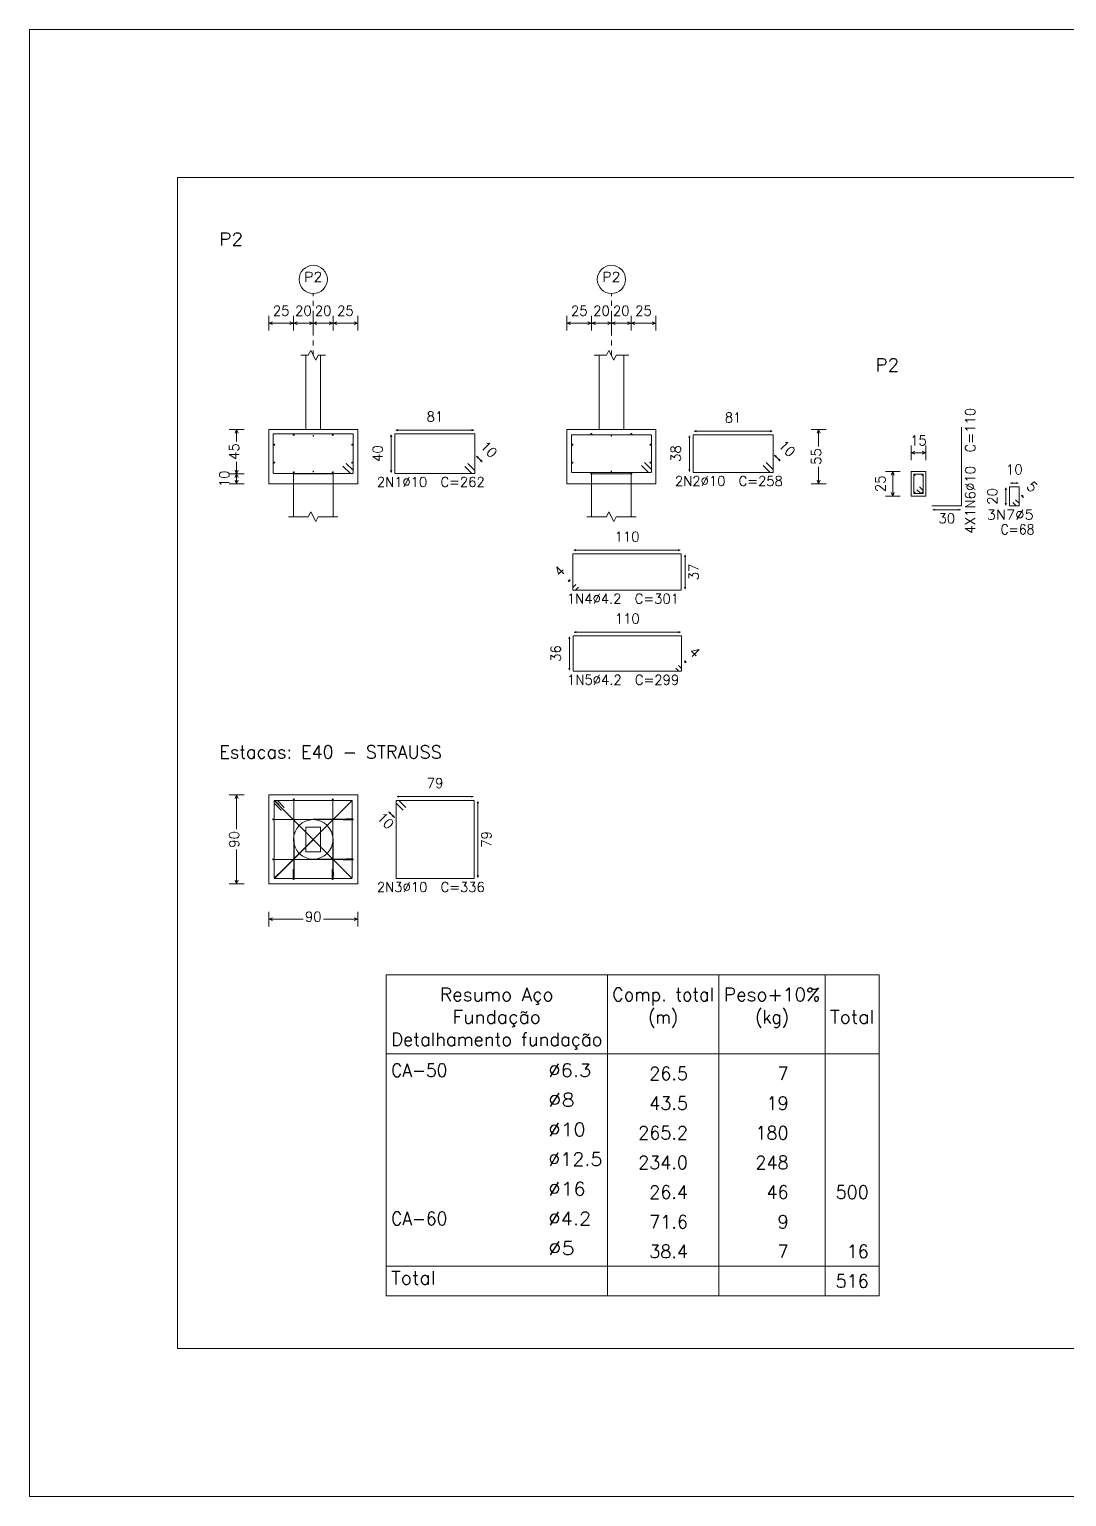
# Model space of a CAD drawing. Header units: millimetres. Extents: x 0 to 376, y 0 to 134.
# Drawn here: x 88.39 to 109.39, y 92.2 to 121.9 of the extents above; entities that cross this region are included whole.
import ezdxf
from ezdxf.enums import TextEntityAlignment as Align

# ---------------------------------------------------------------- set-up
doc = ezdxf.new("R2010")
doc.units = ezdxf.units.MM
doc.linetypes.add('CYPE_PUNTO', pattern=[0.075, 0, -0.075])
for name, color, linetype, lineweight in [('FUN_COTAS', 2, 'Continuous', 0), ('FUN_DES_ARMADURAS', 4, 'Continuous', 0), ('FUN_GEOMETRIA', 2, 'Continuous', 0), ('FUN_REFEREN', 2, 'Continuous', 0), ('FUN_TXT_ARMADURAS', 3, 'Continuous', 0), ('QUAD_BORDA', 1, 'Continuous', 20), ('QUAD_LIMITES', 2, 'Continuous', 0), ('TABELAS', 1, 'Continuous', 9), ('TEXTO_TABELAS', 1, 'Continuous', 0)]:
    doc.layers.add(name, color=color, linetype=linetype, lineweight=lineweight)
doc.styles.add('CYPETXT', font='romans__.ttf', dxfattribs={"height": 0.2})

msp = doc.modelspace()

# ---------------------------------------------------------------- hatches: boundary and pattern name
at = {"layer": 'FUN_DES_ARMADURAS'}
h = msp.add_hatch(color=256, dxfattribs=at)
edge = h.paths.add_edge_path(flags=0)
edge.add_arc((94.7459, 113.0539), 0.0016, 0, 360)
h = msp.add_hatch(color=256, dxfattribs=at)
edge = h.paths.add_edge_path(flags=0)
edge.add_arc((94.8059, 113.1139), 0.0016, 0, 360)
h = msp.add_hatch(color=256, dxfattribs=at)
edge = h.paths.add_edge_path(flags=0)
edge.add_arc((100.781, 113.0739), 0.0016, 0, 360)
h = msp.add_hatch(color=256, dxfattribs=at)
edge = h.paths.add_edge_path(flags=0)
edge.add_arc((100.841, 113.1339), 0.0016, 0, 360)
h = msp.add_hatch(color=256, dxfattribs=at)
edge = h.paths.add_edge_path(flags=0)
edge.add_arc((106.3584, 112.5782), 0.0016, 0, 360)
h = msp.add_hatch(color=256, dxfattribs=at)
edge = h.paths.add_edge_path(flags=0)
edge.add_arc((106.4133, 112.6332), 0.0016, 0, 360)
h = msp.add_hatch(color=256, dxfattribs=at)
edge = h.paths.add_edge_path(flags=0)
edge.add_arc((93.4001, 106.2349), 0.0016, 0, 360)
h = msp.add_hatch(color=256, dxfattribs=at)
edge = h.paths.add_edge_path(flags=0)
edge.add_arc((93.4447, 106.2028), 0.0016, 0, 360)
h = msp.add_hatch(color=256, dxfattribs=at)
edge = h.paths.add_edge_path(flags=0)
edge.add_arc((93.4887, 106.093), 0.0016, 0, 360)
h = msp.add_hatch(color=256, dxfattribs=at)
edge = h.paths.add_edge_path(flags=0)
edge.add_arc((93.5487, 106.153), 0.0016, 0, 360)
h = msp.add_hatch(color=256, dxfattribs=at)
edge = h.paths.add_edge_path(flags=0)
edge.add_arc((94.7459, 105.9), 0.0016, 0, 360)
h = msp.add_hatch(color=256, dxfattribs=at)
edge = h.paths.add_edge_path(flags=0)
edge.add_arc((94.8059, 105.9211), 0.0016, 0, 360)
h = msp.add_hatch(color=256, dxfattribs=at)
edge = h.paths.add_edge_path(flags=0)
edge.add_arc((93.7329, 104.8959), 0.0016, 0, 360)
h = msp.add_hatch(color=256, dxfattribs=at)
edge = h.paths.add_edge_path(flags=0)
edge.add_arc((94.5229, 104.8959), 0.0016, 0, 360)
h = msp.add_hatch(color=256, dxfattribs=at)
edge = h.paths.add_edge_path(flags=0)
edge.add_arc((94.7459, 105.09), 0.0016, 0, 360)
h = msp.add_hatch(color=256, dxfattribs=at)
edge = h.paths.add_edge_path(flags=0)
edge.add_arc((94.8059, 105.1111), 0.0016, 0, 360)
h = msp.add_hatch(color=256, dxfattribs=at)
edge = h.paths.add_edge_path(flags=0)
edge.add_arc((93.4069, 104.7673), 0.0016, 0, 360)
h = msp.add_hatch(color=256, dxfattribs=at)
edge = h.paths.add_edge_path(flags=0)
edge.add_arc((93.4389, 104.8118), 0.0016, 0, 360)
h = msp.add_hatch(color=256, dxfattribs=at)
edge = h.paths.add_edge_path(flags=0)
edge.add_arc((93.7541, 104.8359), 0.0016, 0, 360)
h = msp.add_hatch(color=256, dxfattribs=at)
edge = h.paths.add_edge_path(flags=0)
edge.add_arc((94.5441, 104.8359), 0.0016, 0, 360)

# ---------------------------------------------------------------- linework, layer by layer
at = {"layer": 'FUN_COTAS', "linetype": 'CYPE_PUNTO'}
for p, q in [((94.1373, 115.3025), (94.1373, 116.5535)), ((100.1724, 115.3025), (100.1724, 116.5535))]:
    msp.add_line(p, q, dxfattribs=at)
at = {"layer": 'FUN_COTAS'}
for p, q in [((93.2373, 115.8035), (93.2373, 116.1035)), ((93.2373, 115.9535), (93.3123, 115.9835)), ((93.2373, 115.9535), (93.3123, 115.9235)), ((93.2373, 115.9535), (93.7373, 115.9535)), ((93.7373, 115.9535), (93.6623, 115.9835)), ((93.7373, 115.9535), (93.6623, 115.9235)), ((93.7373, 115.8035), (93.7373, 116.1035)), ((93.7373, 115.8035), (93.7373, 116.1035)), ((93.7373, 115.9535), (93.8123, 115.9835)), ((93.7373, 115.9535), (93.8123, 115.9235)), ((93.7373, 115.9535), (94.1373, 115.9535)), ((94.1373, 115.9535), (94.0623, 115.9835)), ((94.1373, 115.9535), (94.0623, 115.9235)), ((94.1373, 115.8035), (94.1373, 116.1035)), ((94.1373, 115.8035), (94.1373, 116.1035)), ((94.1373, 115.9535), (94.2123, 115.9835)), ((94.1373, 115.9535), (94.2123, 115.9235)), ((94.1373, 115.9535), (94.5373, 115.9535)), ((94.5373, 115.9535), (94.4623, 115.9835)), ((94.5373, 115.9535), (94.4623, 115.9235)), ((94.5373, 115.8035), (94.5373, 116.1035)), ((94.5373, 115.8035), (94.5373, 116.1035)), ((94.5373, 115.9535), (94.6123, 115.9835)), ((94.5373, 115.9535), (94.6123, 115.9235)), ((94.5373, 115.9535), (95.0373, 115.9535)), ((95.0373, 115.9535), (94.9623, 115.9835)), ((95.0373, 115.9535), (94.9623, 115.9235)), ((95.0373, 115.8035), (95.0373, 116.1035)), ((99.2724, 115.8035), (99.2724, 116.1035)), ((99.2724, 115.9535), (99.3474, 115.9835)), ((99.2724, 115.9535), (99.3474, 115.9235)), ((99.2724, 115.9535), (99.7724, 115.9535)), ((99.7724, 115.9535), (99.6974, 115.9835)), ((99.7724, 115.9535), (99.6974, 115.9235)), ((99.7724, 115.8035), (99.7724, 116.1035)), ((99.7724, 115.8035), (99.7724, 116.1035)), ((99.7724, 115.9535), (99.8474, 115.9835)), ((99.7724, 115.9535), (99.8474, 115.9235)), ((99.7724, 115.9535), (100.1724, 115.9535)), ((100.1724, 115.9535), (100.0974, 115.9835)), ((100.1724, 115.9535), (100.0974, 115.9235)), ((100.1724, 115.8035), (100.1724, 116.1035)), ((100.1724, 115.8035), (100.1724, 116.1035)), ((100.1724, 115.9535), (100.2474, 115.9835)), ((100.1724, 115.9535), (100.2474, 115.9235)), ((100.1724, 115.9535), (100.5724, 115.9535)), ((100.5724, 115.9535), (100.4974, 115.9835)), ((100.5724, 115.9535), (100.4974, 115.9235)), ((100.5724, 115.8035), (100.5724, 116.1035)), ((100.5724, 115.8035), (100.5724, 116.1035)), ((100.5724, 115.9535), (100.6474, 115.9835)), ((100.5724, 115.9535), (100.6474, 115.9235)), ((100.5724, 115.9535), (101.0724, 115.9535)), ((101.0724, 115.9535), (100.9974, 115.9835)), ((101.0724, 115.9535), (100.9974, 115.9235)), ((101.0724, 115.8035), (101.0724, 116.1035)), ((92.4363, 113.8025), (92.7363, 113.8025)), ((92.5863, 113.8025), (92.5563, 113.7275)), ((92.5863, 113.8025), (92.6163, 113.7275)), ((92.5863, 113.558), (92.5863, 113.8025)), ((104.2178, 113.8025), (104.5178, 113.8025)), ((104.3678, 113.8025), (104.3378, 113.7275)), ((104.3678, 113.8025), (104.3978, 113.7275)), ((104.3678, 113.458), (104.3678, 113.8025)), ((106.239, 113.1793), (106.239, 113.4793)), ((106.539, 113.1793), (106.539, 113.4793)), ((106.239, 113.3294), (106.314, 113.3594)), ((106.239, 113.3294), (106.314, 113.2994)), ((106.239, 113.3294), (106.539, 113.3294)), ((106.539, 113.3294), (106.464, 113.3594)), ((106.539, 113.3294), (106.464, 113.2994)), ((92.4363, 112.9025), (92.7363, 112.9025)), ((92.4363, 112.9025), (92.7363, 112.9025)), ((92.5863, 112.9025), (92.5563, 112.9775)), ((92.5863, 112.9025), (92.5563, 112.8275)), ((92.5863, 112.9025), (92.5863, 113.147)), ((92.5863, 112.9025), (92.6163, 112.9775)), ((92.5863, 112.9025), (92.6163, 112.8275)), ((92.5863, 112.7025), (92.5863, 112.9025)), ((104.3678, 112.7025), (104.3678, 113.047)), ((105.7178, 112.9525), (106.0178, 112.9525)), ((105.8678, 112.9525), (105.8378, 112.8775)), ((105.8678, 112.9525), (105.8978, 112.8775)), ((105.8678, 112.4525), (105.8678, 112.9525)), ((92.4363, 112.7025), (92.7363, 112.7025)), ((92.5863, 112.7025), (92.5563, 112.7775)), ((92.5863, 112.7025), (92.6163, 112.7775)), ((104.2178, 112.7025), (104.5178, 112.7025)), ((104.3678, 112.7025), (104.3378, 112.7775)), ((104.3678, 112.7025), (104.3978, 112.7775)), ((105.7178, 112.4525), (106.0178, 112.4525)), ((105.8678, 112.4525), (105.8378, 112.5275)), ((105.8678, 112.4525), (105.8978, 112.5275)), ((92.4363, 106.4044), (92.7363, 106.4044)), ((92.5863, 106.4044), (92.5563, 106.3294)), ((92.5863, 106.4044), (92.6163, 106.3294)), ((92.5863, 105.7099), (92.5863, 106.4044)), ((92.5863, 104.6044), (92.5863, 105.2989)), ((92.4363, 104.6044), (92.7363, 104.6044)), ((92.5863, 104.6044), (92.5563, 104.6794)), ((92.5863, 104.6044), (92.6163, 104.6794)), ((93.2373, 103.7394), (93.2373, 104.0394)), ((95.0373, 103.7394), (95.0373, 104.0394)), ((93.2373, 103.8894), (93.3123, 103.9194)), ((93.2373, 103.8894), (93.3123, 103.8594)), ((93.2373, 103.8894), (93.9318, 103.8894)), ((94.3428, 103.8894), (95.0373, 103.8894)), ((95.0373, 103.8894), (94.9623, 103.9194)), ((95.0373, 103.8894), (94.9623, 103.8594))]:
    msp.add_line(p, q, dxfattribs=at)
for centre in [(94.1373, 116.8388), (100.1724, 116.8388)]:
    msp.add_circle(centre, 0.2853, dxfattribs=at)
at = {"layer": 'FUN_DES_ARMADURAS'}
for p, q in [((93.3323, 113.4925), (93.3623, 113.4925)), ((93.3473, 113.4775), (93.3473, 113.5075)), ((93.7273, 113.6925), (93.7573, 113.6925)), ((93.7423, 113.6775), (93.7423, 113.7075)), ((94.131, 113.6783), (94.1436, 113.6783)), ((94.131, 113.6699), (94.1436, 113.6699)), ((94.1373, 113.672), (94.1373, 113.6846)), ((94.1373, 113.6636), (94.1373, 113.6762)), ((94.5173, 113.6925), (94.5473, 113.6925)), ((94.5323, 113.6775), (94.5323, 113.7075)), ((94.9123, 113.4925), (94.9423, 113.4925)), ((94.9273, 113.4775), (94.9273, 113.5075)), ((99.3674, 113.4925), (99.3974, 113.4925)), ((99.3824, 113.4775), (99.3824, 113.5075)), ((99.7524, 113.7125), (99.7824, 113.7125)), ((99.7674, 113.6975), (99.7674, 113.7275)), ((100.1661, 113.6783), (100.1787, 113.6783)), ((100.1661, 113.6699), (100.1787, 113.6699)), ((100.1724, 113.672), (100.1724, 113.6846)), ((100.1724, 113.6636), (100.1724, 113.6762)), ((100.5624, 113.7125), (100.5924, 113.7125)), ((100.5774, 113.6975), (100.5774, 113.7275)), ((100.9474, 113.4925), (100.9774, 113.4925)), ((100.9624, 113.4775), (100.9624, 113.5075)), ((93.3323, 113.1325), (93.3623, 113.1325)), ((93.3473, 113.1175), (93.3473, 113.1475)), ((93.7273, 112.9325), (93.7573, 112.9325)), ((93.7423, 112.9175), (93.7423, 112.9475)), ((94.131, 112.9551), (94.1436, 112.9551)), ((94.131, 112.9467), (94.1436, 112.9467)), ((94.1373, 112.9488), (94.1373, 112.9614)), ((94.1373, 112.9404), (94.1373, 112.953)), ((94.5173, 112.9325), (94.5473, 112.9325)), ((94.5323, 112.9175), (94.5323, 112.9475)), ((94.9123, 113.1325), (94.9423, 113.1325)), ((94.9273, 113.1175), (94.9273, 113.1475)), ((99.3674, 113.1325), (99.3974, 113.1325)), ((99.3824, 113.1175), (99.3824, 113.1475)), ((99.7524, 112.9125), (99.7824, 112.9125)), ((99.7674, 112.8975), (99.7674, 112.9275)), ((100.1661, 112.9551), (100.1787, 112.9551)), ((100.1661, 112.9467), (100.1787, 112.9467)), ((100.1724, 112.9488), (100.1724, 112.9614)), ((100.1724, 112.9404), (100.1724, 112.953)), ((100.5624, 112.9125), (100.5924, 112.9125)), ((100.5774, 112.8975), (100.5774, 112.9275)), ((100.9474, 113.1325), (100.9774, 113.1325)), ((100.9624, 113.1175), (100.9624, 113.1475)), ((106.294, 112.8825), (106.324, 112.8825)), ((106.294, 112.8825), (106.324, 112.8825)), ((106.309, 112.8675), (106.309, 112.8975)), ((106.309, 112.8675), (106.309, 112.8975)), ((106.454, 112.8825), (106.484, 112.8825)), ((106.454, 112.8825), (106.484, 112.8825)), ((106.469, 112.8675), (106.469, 112.8975)), ((106.469, 112.8675), (106.469, 112.8975)), ((106.294, 112.5225), (106.324, 112.5225)), ((106.294, 112.5225), (106.324, 112.5225)), ((106.309, 112.5075), (106.309, 112.5375)), ((106.309, 112.5075), (106.309, 112.5375)), ((106.454, 112.5225), (106.484, 112.5225)), ((106.454, 112.5225), (106.484, 112.5225)), ((106.469, 112.5075), (106.469, 112.5375)), ((106.469, 112.5075), (106.469, 112.5375))]:
    msp.add_line(p, q, dxfattribs=at)
for points in [[(106.661, 112.2525), (107.261, 112.2525), (107.261, 113.8457)], [(94.8059, 113.1139), (94.9431, 112.9767), (94.9462, 112.972), (94.9473, 112.9666), (94.9473, 112.9267), (94.9454, 112.9196), (94.9402, 112.9144), (94.9331, 112.9125), (93.3415, 112.9125), (93.3344, 112.9144), (93.3292, 112.9196), (93.3273, 112.9267), (93.3273, 113.6983), (93.3292, 113.7054), (93.3344, 113.7106), (93.3415, 113.7125), (94.9331, 113.7125), (94.9402, 113.7106), (94.9454, 113.7054), (94.9473, 113.6983), (94.9473, 112.9267), (94.9454, 112.9196), (94.9402, 112.9144), (94.9331, 112.9125), (94.8932, 112.9125), (94.8877, 112.9136), (94.8831, 112.9167), (94.7459, 113.0539)], [(97.2689, 113.1139), (97.4103, 112.9725), (97.4103, 112.9125), (95.7903, 112.9125), (95.7903, 113.7125), (97.4103, 113.7125), (97.4103, 112.9125), (97.3503, 112.9125), (97.2089, 113.0539)], [(100.841, 113.1339), (100.9783, 112.9967), (100.9814, 112.992), (100.9824, 112.9866), (100.9824, 112.9467), (100.9805, 112.9396), (100.9753, 112.9344), (100.9682, 112.9325), (99.3766, 112.9325), (99.3695, 112.9344), (99.3643, 112.9396), (99.3624, 112.9467), (99.3624, 113.6783), (99.3643, 113.6854), (99.3695, 113.6906), (99.3766, 113.6925), (100.9682, 113.6925), (100.9753, 113.6906), (100.9805, 113.6854), (100.9824, 113.6783), (100.9824, 112.9467), (100.9805, 112.9396), (100.9753, 112.9344), (100.9682, 112.9325), (100.9283, 112.9325), (100.9229, 112.9336), (100.9183, 112.9367), (100.781, 113.0739)], [(103.304, 113.1339), (103.4454, 112.9925), (103.4454, 112.9325), (101.8254, 112.9325), (101.8254, 113.6925), (103.4454, 113.6925), (103.4454, 112.9325), (103.3854, 112.9325), (103.244, 113.0739)], [(106.4133, 112.6332), (106.4813, 112.5652), (106.4833, 112.5622), (106.484, 112.5587), (106.484, 112.5167), (106.4828, 112.5121), (106.4794, 112.5087), (106.4748, 112.5075), (106.3032, 112.5075), (106.2986, 112.5087), (106.2953, 112.5121), (106.294, 112.5167), (106.294, 112.8883), (106.2953, 112.8929), (106.2986, 112.8963), (106.3032, 112.8975), (106.4748, 112.8975), (106.4794, 112.8963), (106.4828, 112.8929), (106.484, 112.8883), (106.484, 112.5167), (106.4828, 112.5121), (106.4794, 112.5087), (106.4748, 112.5075), (106.4329, 112.5075), (106.4293, 112.5082), (106.4264, 112.5102), (106.3584, 112.5782)], [(108.3533, 112.3782), (108.424, 112.3075), (108.424, 112.2525), (108.234, 112.2525), (108.234, 112.6425), (108.424, 112.6425), (108.424, 112.2525), (108.3691, 112.2525), (108.2984, 112.3232)], [(99.4531, 110.6648), (99.3937, 110.6054), (99.3937, 110.5512), (101.588, 110.5512), (101.588, 111.2828), (99.3937, 111.2828), (99.3937, 110.5512), (99.4479, 110.5512), (99.5073, 110.6106)], [(101.5315, 109.023), (101.5909, 108.9636), (101.5909, 108.9094), (99.3966, 108.9094), (99.3966, 109.6242), (101.5909, 109.6242), (101.5909, 108.9094), (101.5367, 108.9094), (101.4773, 108.9688)], [(93.4887, 106.093), (93.3515, 106.2303), (93.3484, 106.2349), (93.3473, 106.2403), (93.3473, 106.2802), (93.3492, 106.2873), (93.3544, 106.2925), (93.3615, 106.2944), (94.9131, 106.2944), (94.9202, 106.2925), (94.9254, 106.2873), (94.9273, 106.2802), (94.9273, 104.7286), (94.9254, 104.7215), (94.9202, 104.7163), (94.9131, 104.7144), (93.3615, 104.7144), (93.3544, 104.7163), (93.3492, 104.7215), (93.3473, 104.7286), (93.3473, 106.2802), (93.3492, 106.2873), (93.3544, 106.2925), (93.3615, 106.2944), (93.4014, 106.2944), (93.4069, 106.2934), (93.4115, 106.2903), (93.5487, 106.153)], [(93.4001, 106.2349), (93.36, 106.2753), (93.3588, 106.2766), (93.3583, 106.2771), (93.3585, 106.2772), (93.3593, 106.2765), (93.3615, 106.2743), (93.3645, 106.2713), (94.9071, 104.7346), (94.9101, 104.7316), (94.9123, 104.7294), (94.9131, 104.7286), (94.9123, 104.7294), (94.9101, 104.7316), (94.9072, 104.7346), (93.3674, 106.2743), (93.3645, 106.2773), (93.3623, 106.2795), (93.3615, 106.2803), (93.3644, 106.2832), (93.3653, 106.2824), (93.3674, 106.2802), (93.3704, 106.2773), (93.4004, 106.2474), (93.4027, 106.2451), (93.4046, 106.2432), (93.4447, 106.2028)], [(93.4069, 104.7673), (93.3664, 104.7272), (93.3651, 104.7259), (93.3647, 104.7255), (93.3645, 104.7256), (93.3653, 104.7264), (93.3674, 104.7286), (93.3704, 104.7316), (94.9072, 106.2743), (94.9101, 106.2773), (94.9123, 106.2794), (94.9131, 106.2802), (94.9123, 106.2794), (94.9101, 106.2773), (94.9072, 106.2743), (93.3674, 104.7346), (93.3645, 104.7316), (93.3623, 104.7294), (93.3615, 104.7287), (93.3586, 104.7316), (93.3593, 104.7324), (93.3615, 104.7346), (93.3645, 104.7376), (93.3943, 104.7675), (93.3966, 104.7698), (93.3985, 104.7717), (93.4389, 104.8118)], [(93.7541, 104.8359), (93.7531, 104.6986), (93.7531, 104.6955), (93.753, 104.6944), (93.7525, 104.6944), (93.7524, 104.6963), (93.7523, 104.7015), (93.7522, 104.7086), (93.7424, 106.3002), (93.7423, 106.3073), (93.7423, 106.3125), (93.7423, 106.3144), (93.7423, 106.3125), (93.7423, 106.3073), (93.7423, 106.3002), (93.7423, 104.7086), (93.7423, 104.7015), (93.7422, 104.6963), (93.7421, 104.6944), (93.7325, 104.6944), (93.7324, 104.6963), (93.7323, 104.7015), (93.7322, 104.7086), (93.732, 104.7486), (93.7319, 104.754), (93.732, 104.7586), (93.7329, 104.8959)], [(94.5441, 104.8359), (94.5431, 104.6986), (94.5431, 104.6955), (94.543, 104.6944), (94.5425, 104.6944), (94.5424, 104.6963), (94.5423, 104.7015), (94.5422, 104.7086), (94.5324, 106.3002), (94.5323, 106.3073), (94.5323, 106.3125), (94.5323, 106.3144), (94.5323, 106.3125), (94.5323, 106.3073), (94.5323, 106.3002), (94.5323, 104.7086), (94.5323, 104.7015), (94.5322, 104.6963), (94.5321, 104.6944), (94.5225, 104.6944), (94.5224, 104.6963), (94.5223, 104.7015), (94.5222, 104.7086), (94.522, 104.7486), (94.5219, 104.754), (94.522, 104.7586), (94.5229, 104.8959)], [(95.9541, 106.093), (95.8126, 106.2344), (95.8126, 106.2944), (97.3926, 106.2944), (97.3926, 104.7144), (95.8126, 104.7144), (95.8126, 106.2944), (95.8726, 106.2944), (96.0141, 106.153)], [(94.8059, 105.9211), (94.9431, 105.9202), (94.9462, 105.9202), (94.9473, 105.9201), (94.9473, 105.9196), (94.9454, 105.9195), (94.9402, 105.9194), (94.9331, 105.9193), (93.3415, 105.9095), (93.3344, 105.9095), (93.3292, 105.9094), (93.3273, 105.9094), (93.3292, 105.9094), (93.3344, 105.9094), (93.3415, 105.9094), (94.9331, 105.9094), (94.9402, 105.9094), (94.9454, 105.9093), (94.9473, 105.9093), (94.9473, 105.8996), (94.9454, 105.8995), (94.9402, 105.8994), (94.9331, 105.8993), (94.8932, 105.8991), (94.8877, 105.8991), (94.8831, 105.8991), (94.7459, 105.9)], [(94.8059, 105.1111), (94.9431, 105.1102), (94.9462, 105.1102), (94.9473, 105.1101), (94.9473, 105.1096), (94.9454, 105.1095), (94.9402, 105.1094), (94.9331, 105.1093), (93.3415, 105.0995), (93.3344, 105.0995), (93.3292, 105.0994), (93.3273, 105.0994), (93.3292, 105.0994), (93.3344, 105.0994), (93.3415, 105.0994), (94.9331, 105.0994), (94.9402, 105.0994), (94.9454, 105.0993), (94.9473, 105.0993), (94.9473, 105.0896), (94.9454, 105.0895), (94.9402, 105.0894), (94.9331, 105.0893), (94.8932, 105.0891), (94.8877, 105.0891), (94.8831, 105.0891), (94.7459, 105.09)]]:
    msp.add_lwpolyline(points, dxfattribs=at)
for centre, radius in [((93.3473, 113.4925), 0.01), ((93.7423, 113.6925), 0.01), ((94.1373, 113.6783), 0.0042), ((94.1373, 113.6699), 0.0042), ((94.5323, 113.6925), 0.01), ((94.9273, 113.4925), 0.01), ((99.3824, 113.4925), 0.01), ((99.7674, 113.7125), 0.01), ((100.1724, 113.6783), 0.0042), ((100.1724, 113.6699), 0.0042), ((100.5774, 113.7125), 0.01), ((100.9624, 113.4925), 0.01), ((93.3473, 113.1325), 0.01), ((93.7423, 112.9325), 0.01), ((94.1373, 112.9551), 0.0042), ((94.1373, 112.9467), 0.0042), ((94.5323, 112.9325), 0.01), ((94.7459, 113.0539), 0.0016), ((94.8059, 113.1139), 0.0016), ((94.9273, 113.1325), 0.01), ((99.3824, 113.1325), 0.01), ((99.7674, 112.9125), 0.01), ((100.1724, 112.9551), 0.0042), ((100.1724, 112.9467), 0.0042), ((100.5774, 112.9125), 0.01), ((100.781, 113.0739), 0.0016), ((100.841, 113.1339), 0.0016), ((100.9624, 113.1325), 0.01), ((106.309, 112.8825), 0.01), ((106.309, 112.8825), 0.01), ((106.469, 112.8825), 0.01), ((106.469, 112.8825), 0.01), ((106.3584, 112.5782), 0.0016), ((106.4133, 112.6332), 0.0016), ((106.309, 112.5225), 0.01), ((106.309, 112.5225), 0.01), ((106.469, 112.5225), 0.01), ((106.469, 112.5225), 0.01), ((93.4001, 106.2349), 0.0016), ((93.4447, 106.2028), 0.0016), ((93.4887, 106.093), 0.0016), ((93.5487, 106.153), 0.0016), ((93.7423, 106.3144), 0.01), ((94.5323, 106.3144), 0.01), ((94.9131, 106.2802), 0.0042), ((93.3273, 105.9094), 0.01), ((94.7459, 105.9), 0.0016), ((94.8059, 105.9211), 0.0016), ((93.3273, 105.0994), 0.01), ((93.7329, 104.8959), 0.0016), ((94.5229, 104.8959), 0.0016), ((94.7459, 105.09), 0.0016), ((94.8059, 105.1111), 0.0016), ((93.4069, 104.7673), 0.0016), ((93.4389, 104.8118), 0.0016), ((93.7541, 104.8359), 0.0016), ((94.5441, 104.8359), 0.0016), ((94.9131, 104.7286), 0.0042)]:
    msp.add_circle(centre, radius, dxfattribs=at)
at = {"layer": 'FUN_GEOMETRIA'}
for p, q in [((93.9873, 115.3025), (93.9873, 113.8025)), ((94.2873, 113.8025), (94.2873, 115.3025)), ((99.9224, 113.8025), (99.9224, 115.3025)), ((100.4224, 113.8025), (100.4224, 115.3025)), ((93.2373, 113.8025), (95.0373, 113.8025)), ((93.2373, 113.8025), (93.2373, 112.7025)), ((94.2873, 113.8025), (93.9873, 113.8025)), ((95.0373, 112.7025), (95.0373, 113.8025)), ((99.2724, 113.8025), (101.0724, 113.8025)), ((99.2724, 112.7025), (99.2724, 113.8025)), ((100.4224, 113.8025), (99.9224, 113.8025)), ((101.0724, 112.7025), (101.0724, 113.8025)), ((93.7373, 112.9025), (94.5373, 112.9025)), ((93.7373, 112.0358), (93.7373, 112.9025)), ((94.5373, 112.0358), (94.5373, 112.9025)), ((100.5724, 112.9025), (99.7724, 112.9025)), ((99.7724, 112.0358), (99.7724, 112.9025)), ((100.5724, 112.0358), (100.5724, 112.9025)), ((95.0373, 112.7025), (93.2373, 112.7025)), ((101.0724, 112.7025), (99.2724, 112.7025))]:
    msp.add_line(p, q, dxfattribs=at)
for points in [[(93.8873, 115.3025), (94.0373, 115.3025), (94.0873, 115.4025), (94.1873, 115.2025), (94.2373, 115.3025), (94.3873, 115.3025)], [(99.8224, 115.3025), (100.0724, 115.3025), (100.1224, 115.4025), (100.2224, 115.2025), (100.2724, 115.3025), (100.5224, 115.3025)], [(93.6373, 112.0358), (94.0373, 112.0358), (94.0873, 112.1358), (94.1873, 111.9358), (94.2373, 112.0358), (94.6373, 112.0358)], [(100.6724, 112.0358), (100.2724, 112.0358), (100.2224, 111.9358), (100.1224, 112.1358), (100.0724, 112.0358), (99.6724, 112.0358)]]:
    msp.add_lwpolyline(points, dxfattribs=at)
for points in [[(106.239, 112.4525), (106.539, 112.4525), (106.539, 112.9525), (106.239, 112.9525), (106.239, 112.4525)], [(93.2373, 104.6044), (95.0373, 104.6044), (95.0373, 106.4044), (93.2373, 106.4044), (93.2373, 104.6044)], [(93.9873, 105.2544), (94.2873, 105.2544), (94.2873, 105.7544), (93.9873, 105.7544), (93.9873, 105.2544)]]:
    msp.add_lwpolyline(points, close=True, dxfattribs=at)
msp.add_circle((94.1373, 105.5044), 0.4, dxfattribs=at)
at = {"layer": 'FUN_TXT_ARMADURAS'}
for p, q in [((95.8505, 113.8), (95.8105, 113.7875)), ((95.8505, 113.775), (95.8105, 113.7875)), ((95.8105, 113.7875), (97.3901, 113.7875)), ((97.3501, 113.8), (97.3901, 113.7875)), ((97.3501, 113.775), (97.3901, 113.7875)), ((101.8856, 113.78), (101.8456, 113.7675)), ((101.8856, 113.755), (101.8456, 113.7675)), ((101.8456, 113.7675), (103.4252, 113.7675)), ((103.3852, 113.78), (103.4252, 113.7675)), ((103.3852, 113.755), (103.4252, 113.7675)), ((95.7028, 113.6523), (95.7153, 113.6923)), ((95.7278, 113.6523), (95.7153, 113.6923)), ((95.7153, 112.9327), (95.7153, 113.6923)), ((101.7379, 113.6323), (101.7504, 113.6723)), ((101.7629, 113.6323), (101.7504, 113.6723)), ((101.7504, 112.9527), (101.7504, 113.6723)), ((97.4617, 113.2216), (97.4423, 113.2587)), ((97.4794, 113.2393), (97.4423, 113.2587)), ((97.4423, 113.2587), (97.5551, 113.1459)), ((97.518, 113.1653), (97.5551, 113.1459)), ((97.5357, 113.183), (97.5551, 113.1459)), ((103.4968, 113.2416), (103.4774, 113.2787)), ((103.5145, 113.2593), (103.4774, 113.2787)), ((103.4774, 113.2787), (103.5903, 113.1659)), ((103.5531, 113.1853), (103.5903, 113.1659)), ((103.5708, 113.203), (103.5903, 113.1659)), ((95.7028, 112.9727), (95.7153, 112.9327)), ((95.7278, 112.9727), (95.7153, 112.9327)), ((101.7379, 112.9927), (101.7504, 112.9527)), ((101.7629, 112.9927), (101.7504, 112.9527)), ((108.1465, 112.5823), (108.159, 112.6223)), ((108.1715, 112.5823), (108.159, 112.6223)), ((108.159, 112.2727), (108.159, 112.6223)), ((108.2942, 112.73), (108.2542, 112.7175)), ((108.2942, 112.705), (108.2542, 112.7175)), ((108.2542, 112.7175), (108.4038, 112.7175)), ((108.3638, 112.73), (108.4038, 112.7175)), ((108.3638, 112.705), (108.4038, 112.7175)), ((108.1465, 112.3127), (108.159, 112.2727)), ((108.1715, 112.3127), (108.159, 112.2727)), ((108.4931, 112.4329), (108.4737, 112.47)), ((108.5108, 112.4505), (108.4737, 112.47)), ((108.4737, 112.47), (108.5158, 112.4278)), ((108.4787, 112.4473), (108.5158, 112.4278)), ((108.4964, 112.465), (108.5158, 112.4278)), ((106.7212, 112.19), (106.6812, 112.1775)), ((106.7212, 112.165), (106.6812, 112.1775)), ((106.6812, 112.1775), (107.2408, 112.1775)), ((107.2008, 112.19), (107.2408, 112.1775)), ((107.2008, 112.165), (107.2408, 112.1775)), ((99.4539, 111.3703), (99.4139, 111.3578)), ((99.4539, 111.3453), (99.4139, 111.3578)), ((101.5678, 111.3578), (99.4139, 111.3578)), ((101.5278, 111.3703), (101.5678, 111.3578)), ((101.5278, 111.3453), (101.5678, 111.3578)), ((101.6505, 111.2226), (101.663, 111.2626)), ((101.6755, 111.2226), (101.663, 111.2626)), ((101.663, 110.5714), (101.663, 111.2626)), ((99.2956, 110.7372), (99.3327, 110.7566)), ((99.3213, 110.7629), (99.3019, 110.7258)), ((99.3327, 110.7566), (99.3019, 110.7258)), ((99.339, 110.7452), (99.3019, 110.7258)), ((99.3133, 110.7195), (99.3327, 110.7566)), ((101.6505, 110.6114), (101.663, 110.5714)), ((101.6755, 110.6114), (101.663, 110.5714)), ((99.3091, 109.564), (99.3216, 109.604)), ((99.3341, 109.564), (99.3216, 109.604)), ((99.3216, 108.9296), (99.3216, 109.604)), ((99.4568, 109.7117), (99.4168, 109.6992)), ((99.4568, 109.6867), (99.4168, 109.6992)), ((99.4168, 109.6992), (101.5707, 109.6992)), ((101.5307, 109.7117), (101.5707, 109.6992)), ((101.5307, 109.6867), (101.5707, 109.6992)), ((101.6456, 109.1034), (101.6827, 109.084)), ((101.6713, 109.0777), (101.6519, 109.1148)), ((101.689, 109.0954), (101.6519, 109.1148)), ((101.6519, 109.1148), (101.6827, 109.084)), ((101.6633, 109.1211), (101.6827, 109.084)), ((99.3091, 108.9696), (99.3216, 108.9296)), ((99.3341, 108.9696), (99.3216, 108.9296)), ((95.8728, 106.3819), (95.8328, 106.3694)), ((95.8728, 106.3569), (95.8328, 106.3694)), ((95.8328, 106.3694), (97.3724, 106.3694)), ((97.3324, 106.3819), (97.3724, 106.3694)), ((97.3324, 106.3569), (97.3724, 106.3694)), ((95.6873, 106.0239), (95.6678, 106.0611)), ((95.705, 106.0416), (95.6678, 106.0611)), ((95.7807, 105.9482), (95.6678, 106.0611)), ((97.4551, 106.2342), (97.4676, 106.2742)), ((97.4801, 106.2342), (97.4676, 106.2742)), ((97.4676, 106.2742), (97.4676, 104.7346)), ((95.7436, 105.9676), (95.7807, 105.9482)), ((95.7612, 105.9853), (95.7807, 105.9482)), ((97.4551, 104.7746), (97.4676, 104.7346)), ((97.4801, 104.7746), (97.4676, 104.7346))]:
    msp.add_line(p, q, dxfattribs=at)
at = {"layer": 'QUAD_BORDA'}
msp.add_lwpolyline([(91.3905, 95.2005), (127.3905, 95.2005), (127.3905, 118.9005), (91.3905, 118.9005), (91.3905, 95.2005)], close=True, dxfattribs=at)
at = {"layer": 'QUAD_LIMITES'}
msp.add_lwpolyline([(88.3905, 92.2005), (130.3905, 92.2005), (130.3905, 121.9005), (88.3905, 121.9005), (88.3905, 92.2005)], close=True, dxfattribs=at)
at = {"layer": 'TABELAS'}
for p, q in [((100.0907, 96.2645), (100.0907, 102.7645)), ((102.3467, 96.2645), (102.3467, 102.7645)), ((104.4987, 96.2645), (104.4987, 102.7645)), ((95.6147, 101.1645), (105.5947, 101.1645))]:
    msp.add_line(p, q, dxfattribs=at)
msp.add_lwpolyline([(95.6147, 96.2645), (105.5947, 96.2645), (105.5947, 102.7645), (95.6147, 102.7645), (95.6147, 96.2645)], close=True, dxfattribs=at)
at = {"layer": 'TEXTO_TABELAS'}
msp.add_line((95.6147, 96.8645), (105.5947, 96.8645), dxfattribs=at)

# ---------------------------------------------------------------- texts
at = {"layer": 'FUN_COTAS', "style": 'CYPETXT'}
for s, width, p, p2 in [('P2', 0.935124, (93.9528, 116.7888), (94.3218, 116.7888)), ('P2', 0.935124, (99.9879, 116.7888), (100.3569, 116.7888)), ('25', 0.872274, (93.3193, 116.1035), (93.6553, 116.1035)), ('20', 0.872274, (93.7693, 116.1035), (94.1053, 116.1035)), ('20', 0.872274, (94.1693, 116.1035), (94.5053, 116.1035)), ('25', 0.872274, (94.6193, 116.1035), (94.9553, 116.1035)), ('25', 0.872274, (99.3544, 116.1035), (99.6904, 116.1035)), ('20', 0.872274, (99.8044, 116.1035), (100.1404, 116.1035)), ('20', 0.872274, (100.2044, 116.1035), (100.5404, 116.1035)), ('25', 0.872274, (100.6544, 116.1035), (100.9904, 116.1035)), ('15', 0.872274, (106.221, 113.4793), (106.557, 113.4793)), ('90', 0.872274, (93.9693, 103.8394), (94.3053, 103.8394))]:
    msp.add_text(s, height=0.2, dxfattribs=dict(at, width=width)).set_placement(p, p2, align=Align.FIT)
at = {"layer": 'FUN_COTAS', "style": 'CYPETXT', "width": 0.872274}
for s, p, p2 in [('45', (92.6363, 113.1845), (92.6363, 113.5205)), ('55', (104.4178, 113.0845), (104.4178, 113.4205)), ('10', (92.4363, 112.6345), (92.4363, 112.9705)), ('25', (105.7178, 112.5345), (105.7178, 112.8705)), ('90', (92.6363, 105.3364), (92.6363, 105.6724))]:
    msp.add_text(s, height=0.2, rotation=90, dxfattribs=at).set_placement(p, p2, align=Align.FIT)
at = {"layer": 'FUN_REFEREN', "style": 'CYPETXT', "width": 0.935124}
msp.add_text('P2', height=0.26, dxfattribs=at).set_placement((92.2363, 117.5242), (92.716, 117.5242), align=Align.FIT)
at = {"layer": 'FUN_TXT_ARMADURAS', "style": 'CYPETXT'}
for s, height, width, p, p2 in [('P2', 0.26, 0.935124, (105.5178, 114.9761), (105.9975, 114.9761)), ('81', 0.2, 0.872274, (96.4323, 113.9625), (96.7683, 113.9625)), ('81', 0.2, 0.872274, (102.4674, 113.9425), (102.8034, 113.9425)), ('10', 0.2, 0.872274, (108.161, 112.8925), (108.497, 112.8925)), ('2N1%%c10  C=262', 0.2, 0.819881, (95.4243, 112.6375), (97.6083, 112.6375)), ('2N2%%c10  C=258', 0.2, 0.819881, (101.4594, 112.6575), (103.6434, 112.6575)), ('30', 0.2, 0.872274, (106.793, 111.9025), (107.129, 111.9025)), ('3N7%%c5', 0.2, 0.953428, (107.768, 111.9775), (108.722, 111.9775)), ('110', 0.2, 0.872274, (100.2388, 111.5328), (100.7428, 111.5328)), (' C=68', 0.2, 0.752788, (107.924, 111.6775), (108.734, 111.6775)), ('1N4%%c4.2  C=301', 0.2, 0.821025, (99.2728, 110.2762), (101.5408, 110.2762)), ('110', 0.2, 0.872274, (100.2418, 109.8742), (100.7458, 109.8742)), ('1N5%%c4.2  C=299', 0.2, 0.821025, (99.2758, 108.6344), (101.5438, 108.6344)), ('Estacas: E40 - STRAUSS', 0.26, 0.863788, (92.2363, 107.1444), (96.7408, 107.1444)), ('79', 0.2, 0.872274, (96.4346, 106.5444), (96.7706, 106.5444)), ('2N3%%c10  C=336', 0.2, 0.819881, (95.4266, 104.4394), (97.6106, 104.4394))]:
    msp.add_text(s, height=height, dxfattribs=dict(at, width=width)).set_placement(p, p2, align=Align.FIT)
for s, rotation, width, p, p2 in [('4X1N6%%c10  C=110', 90, 0.83634, (107.536, 111.6901), (107.536, 114.2401)), ('40', 90, 0.872274, (95.5403, 113.1445), (95.5403, 113.4805)), ('10', 315.00124, 0.872274, (97.5036, 113.4448), (97.7412, 113.2073)), ('38', 90, 0.872274, (101.5754, 113.1445), (101.5754, 113.4805)), ('10', 315.00247, 0.872274, (103.5388, 113.4648), (103.7764, 113.2273)), ('20', 90, 0.872274, (107.984, 112.2795), (107.984, 112.6155)), ('5', 314.99258, 0.872274, (108.5591, 112.632), (108.6779, 112.5132)), ('4', 45, 0.872274, (99.1342, 110.8055), (99.253, 110.9243)), ('37', 90, 0.872274, (101.938, 110.749), (101.938, 111.085)), ('36', 90, 0.872274, (99.1466, 109.0988), (99.1466, 109.4348)), ('4', 315, 0.872274, (101.7317, 109.2825), (101.8504, 109.1637)), ('10', 315, 0.872274, (95.411, 105.929), (95.6486, 105.6914)), ('79', 90, 0.872274, (97.7426, 105.3364), (97.7426, 105.6724))]:
    msp.add_text(s, height=0.2, rotation=rotation, dxfattribs=dict(at, width=width)).set_placement(p, p2, align=Align.FIT)
at = {"layer": 'TEXTO_TABELAS', "style": 'CYPETXT'}
for s, height, width, p, p2 in [('Resumo Aço', 0.26667, 0.895546, (96.7027, 102.2312), (99.0027, 102.2312)), ('Comp. total', 0.266667, 0.822839, (100.1907, 102.2312), (102.2467, 102.2312)), ('Peso+10%', 0.26667, 0.916489, (102.4467, 102.2312), (104.3987, 102.2312)), ('Fundação', 0.26667, 0.926873, (96.9587, 101.7778), (98.7467, 101.7778)), ('(m)', 0.26667, 0.805297, (100.9187, 101.7778), (101.5187, 101.7778)), ('(kg)', 0.26667, 0.827954, (103.0807, 101.7778), (103.7647, 101.7778)), ('Total', 0.26667, 0.935673, (104.5987, 101.7778), (105.4947, 101.7778)), ('Detalhamento fundação', 0.266667, 0.876565, (95.7147, 101.3245), (99.9907, 101.3245)), ('CA-50', 0.26667, 0.813132, (95.7147, 100.6978), (96.8507, 100.6978)), ('%%c6.3', 0.26667, 0.940736, (98.8947, 100.6978), (99.7667, 100.6978)), ('26.5', 0.26667, 0.869308, (100.9387, 100.6312), (101.7227, 100.6312)), ('7', 0.2667, 0.872274, (103.5347, 100.6312), (103.7587, 100.6312)), ('%%c8', 0.26667, 0.99505, (98.8947, 100.0978), (99.4307, 100.0978)), ('43.5', 0.26667, 0.869308, (100.9387, 100.0312), (101.7227, 100.0312)), ('19', 0.26667, 0.872274, (103.3107, 100.0312), (103.7587, 100.0312)), ('%%c10', 0.26667, 0.955414, (98.8947, 99.4978), (99.6547, 99.4978)), ('265.2', 0.26667, 0.869965, (100.7147, 99.4312), (101.7227, 99.4312)), ('180', 0.26667, 0.872274, (103.0867, 99.4312), (103.7587, 99.4312)), ('%%c12.5', 0.26667, 0.925884, (98.8947, 98.8978), (99.9907, 98.8978)), ('234.0', 0.26667, 0.869965, (100.7147, 98.8312), (101.7227, 98.8312)), ('248', 0.26667, 0.872274, (103.0867, 98.8312), (103.7587, 98.8312)), ('%%c16', 0.26667, 0.955414, (98.8947, 98.2978), (99.6547, 98.2978)), ('26.4', 0.26667, 0.869308, (100.9387, 98.2312), (101.7227, 98.2312)), ('46', 0.26667, 0.872274, (103.3107, 98.2312), (103.7587, 98.2312)), ('500', 0.26667, 0.872274, (104.7107, 98.2312), (105.3827, 98.2312)), ('CA-60', 0.26667, 0.813132, (95.7147, 97.6978), (96.8507, 97.6978)), ('%%c4.2', 0.26667, 0.940736, (98.8947, 97.6978), (99.7667, 97.6978)), ('71.6', 0.26667, 0.869308, (100.9387, 97.6312), (101.7227, 97.6312)), ('9', 0.2667, 0.872274, (103.5347, 97.6312), (103.7587, 97.6312)), ('%%c5', 0.26667, 0.99505, (98.8947, 97.0978), (99.4307, 97.0978)), ('38.4', 0.26667, 0.869308, (100.9387, 97.0312), (101.7227, 97.0312)), ('7', 0.2667, 0.872274, (103.5347, 97.0312), (103.7587, 97.0312)), ('16', 0.26667, 0.872274, (104.9347, 97.0312), (105.3827, 97.0312)), ('Total', 0.26667, 0.935673, (95.7147, 96.4978), (96.6107, 96.4978)), ('516', 0.26667, 0.872274, (104.7107, 96.4312), (105.3827, 96.4312))]:
    msp.add_text(s, height=height, dxfattribs=dict(at, width=width)).set_placement(p, p2, align=Align.FIT)

doc.saveas('drawing.dxf')
